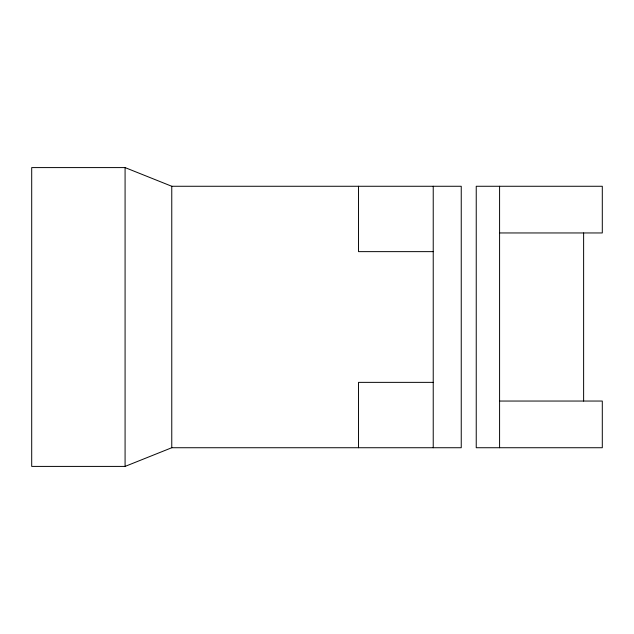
<?xml version="1.0" encoding="UTF-8"?>
<svg xmlns="http://www.w3.org/2000/svg" width="634" height="634" viewBox="0 0 634 634"><rect width="100%" height="100%" fill="white"/><g stroke="black" fill="none" stroke-linecap="round" stroke-linejoin="round"><path stroke-width="0.95" d="M125.08 466.41L171.766 447.731L461.243 447.731L461.243 186.269L171.766 186.269L125.08 167.59L31.7 167.59L31.7 466.41L125.08 466.41L125.08 167.59M499.584 232.955L602.3 232.955L602.3 186.269L476.237 186.269L476.237 447.731L602.3 447.731L602.3 401.045L499.584 401.045M433.228 251.635L358.527 251.635L358.527 186.269M433.228 382.365L358.527 382.365L358.527 447.731M583.621 232.955L583.621 401.045M499.584 186.269L499.584 447.731M433.228 186.269L433.228 447.731M171.766 186.269L171.766 447.731"/></g></svg>
